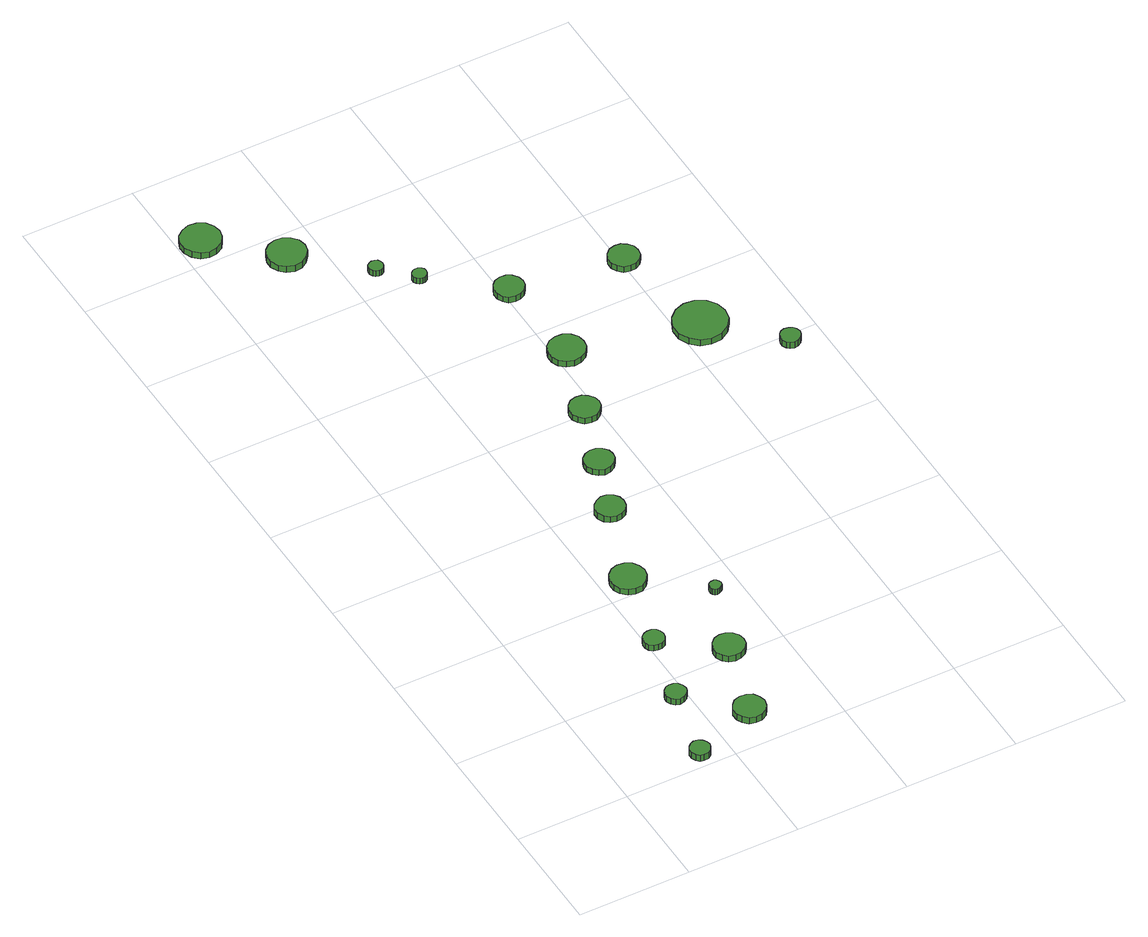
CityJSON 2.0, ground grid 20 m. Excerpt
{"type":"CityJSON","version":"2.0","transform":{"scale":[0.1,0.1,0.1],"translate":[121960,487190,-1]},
"CityObjects":{
"tree1":{"type":"SolitaryVegetationObject","attributes":{"function":"something"},"geometry":[{"type":"MultiSurface","lod":"1","boundaries":[[[0,1,2,3,4,5,6,7,8,9,10,11,12,13,14]],[[15,16,17,18,19,20,21,22,23,24,25,26,27,28,29]],[[0,29,28,1]],[[1,28,27,2]],[[2,27,26,3]],[[3,26,25,4]],[[4,25,24,5]],[[5,24,23,6]],[[6,23,22,7]],[[7,22,21,8]],[[8,21,20,9]],[[9,20,19,10]],[[10,19,18,11]],[[11,18,17,12]],[[12,17,16,13]],[[13,16,15,14]],[[14,15,29,0]]]}]},
"tree2":{"type":"SolitaryVegetationObject","attributes":{"function":"something"},"geometry":[{"type":"MultiSurface","lod":"1","boundaries":[[[30,31,32,33,34,35,36,37,38,39,40,41,42,43,44]],[[45,46,47,48,49,50,51,52,53,54,55,56,57,58,59]],[[30,59,58,31]],[[31,58,57,32]],[[32,57,56,33]],[[33,56,55,34]],[[34,55,54,35]],[[35,54,53,36]],[[36,53,52,37]],[[37,52,51,38]],[[38,51,50,39]],[[39,50,49,40]],[[40,49,48,41]],[[41,48,47,42]],[[42,47,46,43]],[[43,46,45,44]],[[44,45,59,30]]]}]},
"tree3":{"type":"SolitaryVegetationObject","attributes":{"function":"something"},"geometry":[{"type":"MultiSurface","lod":"1","boundaries":[[[60,61,62,63,64,65,66,67,68,69,70,71,72,73,74]],[[75,76,77,78,79,80,81,82,83,84,85,86,87,88,89]],[[60,89,88,61]],[[61,88,87,62]],[[62,87,86,63]],[[63,86,85,64]],[[64,85,84,65]],[[65,84,83,66]],[[66,83,82,67]],[[67,82,81,68]],[[68,81,80,69]],[[69,80,79,70]],[[70,79,78,71]],[[71,78,77,72]],[[72,77,76,73]],[[73,76,75,74]],[[74,75,89,60]]]}]},
"tree4":{"type":"SolitaryVegetationObject","attributes":{"function":"something"},"geometry":[{"type":"MultiSurface","lod":"1","boundaries":[[[90,91,92,93,94,95,96,97,98,99,100,101,102,103,104]],[[105,106,107,108,109,110,111,112,113,114,115,116,117,118,119]],[[90,119,118,91]],[[91,118,117,92]],[[92,117,116,93]],[[93,116,115,94]],[[94,115,114,95]],[[95,114,113,96]],[[96,113,112,97]],[[97,112,111,98]],[[98,111,110,99]],[[99,110,109,100]],[[100,109,108,101]],[[101,108,107,102]],[[102,107,106,103]],[[103,106,105,104]],[[104,105,119,90]]]}]},
"tree5":{"type":"SolitaryVegetationObject","attributes":{"function":"something"},"geometry":[{"type":"MultiSurface","lod":"1","boundaries":[[[120,121,122,123,124,125,126,127,128,129,130,131,132,133,134]],[[135,136,137,138,139,140,141,142,143,144,145,146,147,148,149]],[[120,149,148,121]],[[121,148,147,122]],[[122,147,146,123]],[[123,146,145,124]],[[124,145,144,125]],[[125,144,143,126]],[[126,143,142,127]],[[127,142,141,128]],[[128,141,140,129]],[[129,140,139,130]],[[130,139,138,131]],[[131,138,137,132]],[[132,137,136,133]],[[133,136,135,134]],[[134,135,149,120]]]}]},
"tree6":{"type":"SolitaryVegetationObject","attributes":{"function":"something"},"geometry":[{"type":"MultiSurface","lod":"1","boundaries":[[[150,151,152,153,154,155,156,157,158,159,160,161,162,163,164]],[[165,166,167,168,169,170,171,172,173,174,175,176,177,178,179]],[[150,179,178,151]],[[151,178,177,152]],[[152,177,176,153]],[[153,176,175,154]],[[154,175,174,155]],[[155,174,173,156]],[[156,173,172,157]],[[157,172,171,158]],[[158,171,170,159]],[[159,170,169,160]],[[160,169,168,161]],[[161,168,167,162]],[[162,167,166,163]],[[163,166,165,164]],[[164,165,179,150]]]}]},
"tree7":{"type":"SolitaryVegetationObject","attributes":{"function":"something"},"geometry":[{"type":"MultiSurface","lod":"1","boundaries":[[[180,181,182,183,184,185,186,187,188,189,190,191,192,193,194]],[[195,196,197,198,199,200,201,202,203,204,205,206,207,208,209]],[[180,209,208,181]],[[181,208,207,182]],[[182,207,206,183]],[[183,206,205,184]],[[184,205,204,185]],[[185,204,203,186]],[[186,203,202,187]],[[187,202,201,188]],[[188,201,200,189]],[[189,200,199,190]],[[190,199,198,191]],[[191,198,197,192]],[[192,197,196,193]],[[193,196,195,194]],[[194,195,209,180]]]}]},
"tree8":{"type":"SolitaryVegetationObject","attributes":{"function":"something"},"geometry":[{"type":"MultiSurface","lod":"1","boundaries":[[[210,211,212,213,214,215,216,217,218,219,220,221,222,223,224]],[[225,226,227,228,229,230,231,232,233,234,235,236,237,238,239]],[[210,239,238,211]],[[211,238,237,212]],[[212,237,236,213]],[[213,236,235,214]],[[214,235,234,215]],[[215,234,233,216]],[[216,233,232,217]],[[217,232,231,218]],[[218,231,230,219]],[[219,230,229,220]],[[220,229,228,221]],[[221,228,227,222]],[[222,227,226,223]],[[223,226,225,224]],[[224,225,239,210]]]}]},
"tree9":{"type":"SolitaryVegetationObject","attributes":{"function":"something"},"geometry":[{"type":"MultiSurface","lod":"1","boundaries":[[[240,241,242,243,244,245,246,247,248,249,250,251,252,253,254]],[[255,256,257,258,259,260,261,262,263,264,265,266,267,268,269]],[[240,269,268,241]],[[241,268,267,242]],[[242,267,266,243]],[[243,266,265,244]],[[244,265,264,245]],[[245,264,263,246]],[[246,263,262,247]],[[247,262,261,248]],[[248,261,260,249]],[[249,260,259,250]],[[250,259,258,251]],[[251,258,257,252]],[[252,257,256,253]],[[253,256,255,254]],[[254,255,269,240]]]}]},
"tree10":{"type":"SolitaryVegetationObject","attributes":{"function":"something"},"geometry":[{"type":"MultiSurface","lod":"1","boundaries":[[[270,271,272,273,274,275,276,277,278,279,280,281,282,283,284]],[[285,286,287,288,289,290,291,292,293,294,295,296,297,298,299]],[[270,299,298,271]],[[271,298,297,272]],[[272,297,296,273]],[[273,296,295,274]],[[274,295,294,275]],[[275,294,293,276]],[[276,293,292,277]],[[277,292,291,278]],[[278,291,290,279]],[[279,290,289,280]],[[280,289,288,281]],[[281,288,287,282]],[[282,287,286,283]],[[283,286,285,284]],[[284,285,299,270]]]}]},
"tree11":{"type":"SolitaryVegetationObject","attributes":{"function":"something"},"geometry":[{"type":"MultiSurface","lod":"1","boundaries":[[[300,301,302,303,304,305,306,307,308,309,310,311,312,313,314]],[[315,316,317,318,319,320,321,322,323,324,325,326,327,328,329]],[[300,329,328,301]],[[301,328,327,302]],[[302,327,326,303]],[[303,326,325,304]],[[304,325,324,305]],[[305,324,323,306]],[[306,323,322,307]],[[307,322,321,308]],[[308,321,320,309]],[[309,320,319,310]],[[310,319,318,311]],[[311,318,317,312]],[[312,317,316,313]],[[313,316,315,314]],[[314,315,329,300]]]}]},
"tree12":{"type":"SolitaryVegetationObject","attributes":{"function":"something"},"geometry":[{"type":"MultiSurface","lod":"1","boundaries":[[[330,331,332,333,334,335,336,337,338,339,340,341,342,343,344]],[[345,346,347,348,349,350,351,352,353,354,355,356,357,358,359]],[[330,359,358,331]],[[331,358,357,332]],[[332,357,356,333]],[[333,356,355,334]],[[334,355,354,335]],[[335,354,353,336]],[[336,353,352,337]],[[337,352,351,338]],[[338,351,350,339]],[[339,350,349,340]],[[340,349,348,341]],[[341,348,347,342]],[[342,347,346,343]],[[343,346,345,344]],[[344,345,359,330]]]}]},
"tree13":{"type":"SolitaryVegetationObject","attributes":{"function":"something"},"geometry":[{"type":"MultiSurface","lod":"1","boundaries":[[[360,361,362,363,364,365,366,367,368,369,370,371,372,373,374]],[[375,376,377,378,379,380,381,382,383,384,385,386,387,388,389]],[[360,389,388,361]],[[361,388,387,362]],[[362,387,386,363]],[[363,386,385,364]],[[364,385,384,365]],[[365,384,383,366]],[[366,383,382,367]],[[367,382,381,368]],[[368,381,380,369]],[[369,380,379,370]],[[370,379,378,371]],[[371,378,377,372]],[[372,377,376,373]],[[373,376,375,374]],[[374,375,389,360]]]}]},
"tree14":{"type":"SolitaryVegetationObject","attributes":{"function":"something"},"geometry":[{"type":"MultiSurface","lod":"1","boundaries":[[[390,391,392,393,394,395,396,397,398,399,400,401,402,403,404]],[[405,406,407,408,409,410,411,412,413,414,415,416,417,418,419]],[[390,419,418,391]],[[391,418,417,392]],[[392,417,416,393]],[[393,416,415,394]],[[394,415,414,395]],[[395,414,413,396]],[[396,413,412,397]],[[397,412,411,398]],[[398,411,410,399]],[[399,410,409,400]],[[400,409,408,401]],[[401,408,407,402]],[[402,407,406,403]],[[403,406,405,404]],[[404,405,419,390]]]}]},
"tree15":{"type":"SolitaryVegetationObject","attributes":{"function":"something"},"geometry":[{"type":"MultiSurface","lod":"1","boundaries":[[[420,421,422,423,424,425,426,427,428,429,430,431,432,433,434]],[[435,436,437,438,439,440,441,442,443,444,445,446,447,448,449]],[[420,449,448,421]],[[421,448,447,422]],[[422,447,446,423]],[[423,446,445,424]],[[424,445,444,425]],[[425,444,443,426]],[[426,443,442,427]],[[427,442,441,428]],[[428,441,440,429]],[[429,440,439,430]],[[430,439,438,431]],[[431,438,437,432]],[[432,437,436,433]],[[433,436,435,434]],[[434,435,449,420]]]}]},
"tree16":{"type":"SolitaryVegetationObject","attributes":{"function":"something"},"geometry":[{"type":"MultiSurface","lod":"1","boundaries":[[[450,451,452,453,454,455,456,457,458,459,460,461,462,463,464]],[[465,466,467,468,469,470,471,472,473,474,475,476,477,478,479]],[[450,479,478,451]],[[451,478,477,452]],[[452,477,476,453]],[[453,476,475,454]],[[454,475,474,455]],[[455,474,473,456]],[[456,473,472,457]],[[457,472,471,458]],[[458,471,470,459]],[[459,470,469,460]],[[460,469,468,461]],[[461,468,467,462]],[[462,467,466,463]],[[463,466,465,464]],[[464,465,479,450]]]}]},
"tree17":{"type":"SolitaryVegetationObject","attributes":{"function":"something"},"geometry":[{"type":"MultiSurface","lod":"1","boundaries":[[[480,481,482,483,484,485,486,487,488,489,490,491,492,493,494]],[[495,496,497,498,499,500,501,502,503,504,505,506,507,508,509]],[[480,509,508,481]],[[481,508,507,482]],[[482,507,506,483]],[[483,506,505,484]],[[484,505,504,485]],[[485,504,503,486]],[[486,503,502,487]],[[487,502,501,488]],[[488,501,500,489]],[[489,500,499,490]],[[490,499,498,491]],[[491,498,497,492]],[[492,497,496,493]],[[493,496,495,494]],[[494,495,509,480]]]}]},
"tree18":{"type":"SolitaryVegetationObject","attributes":{"function":"something"},"geometry":[{"type":"MultiSurface","lod":"1","boundaries":[[[510,511,512,513,514,515,516,517,518,519,520,521,522,523,524]],[[525,526,527,528,529,530,531,532,533,534,535,536,537,538,539]],[[510,539,538,511]],[[511,538,537,512]],[[512,537,536,513]],[[513,536,535,514]],[[514,535,534,515]],[[515,534,533,516]],[[516,533,532,517]],[[517,532,531,518]],[[518,531,530,519]],[[519,530,529,520]],[[520,529,528,521]],[[521,528,527,522]],[[522,527,526,523]],[[523,526,525,524]],[[524,525,539,510]]]}]},
"tree19":{"type":"SolitaryVegetationObject","attributes":{"function":"something"},"geometry":[{"type":"MultiSurface","lod":"1","boundaries":[[[540,541,542,543,544,545,546,547,548,549,550,551,552,553,554]],[[555,556,557,558,559,560,561,562,563,564,565,566,567,568,569]],[[540,569,568,541]],[[541,568,567,542]],[[542,567,566,543]],[[543,566,565,544]],[[544,565,564,545]],[[545,564,563,546]],[[546,563,562,547]],[[547,562,561,548]],[[548,561,560,549]],[[549,560,559,550]],[[550,559,558,551]],[[551,558,557,552]],[[552,557,556,553]],[[553,556,555,554]],[[554,555,569,540]]]}]}
},
"vertices":[
[165,23,28],[163,30,28],[159,36,28],[153,40,28],[145,41,28],[138,38,28],[133,33,28],[130,27,28],[130,19,28],[133,12,28],[138,7,28],[145,5,28],[153,6,28],[159,10,28],[163,16,28],[163,16,15],[159,10,15],[153,6,15],[145,5,15],[138,7,15],[133,12,15],[130,19,15],[130,27,15],[133,33,15],[138,38,15],[145,41,15],[153,40,15],[159,36,15],[163,30,15],[165,23,15],
[198,158,24],[196,166,24],[192,172,24],[185,176,24],[177,177,24],[170,175,24],[164,169,24],[161,162,24],[161,155,24],[164,148,24],[170,142,24],[177,140,24],[185,141,24],[192,145,24],[196,151,24],[196,151,12],[192,145,12],[185,141,12],[177,140,12],[170,142,12],[164,148,12],[161,155,12],[161,162,12],[164,169,12],[170,175,12],[177,177,12],[185,176,12],[192,172,12],[196,166,12],[198,158,12],
[293,71,24],[290,82,24],[284,92,24],[274,97,24],[262,98,24],[251,95,24],[243,87,24],[238,77,24],[238,65,24],[243,55,24],[251,47,24],[262,44,24],[274,45,24],[284,51,24],[290,60,24],[290,60,11],[284,51,11],[274,45,11],[262,44,11],[251,47,11],[243,55,11],[238,65,11],[238,77,11],[243,87,11],[251,95,11],[262,98,11],[274,97,11],[284,92,11],[290,82,11],[293,71,11],
[229,284,24],[227,292,24],[223,298,24],[216,302,24],[208,302,24],[201,300,24],[195,295,24],[192,288,24],[192,280,24],[195,273,24],[201,268,24],[208,266,24],[216,266,24],[223,270,24],[227,276,24],[227,276,12],[223,270,12],[216,266,12],[208,266,12],[201,268,12],[195,273,12],[192,280,12],[192,288,12],[195,295,12],[201,300,12],[208,302,12],[216,302,12],[223,298,12],[227,292,12],[229,284,12],
[272,422,30],[269,434,30],[262,445,30],[251,451,30],[238,453,30],[226,449,30],[216,440,30],[211,428,30],[211,415,30],[216,404,30],[226,395,30],[238,391,30],[251,392,30],[262,399,30],[269,409,30],[269,409,18],[262,399,18],[251,392,18],[238,391,18],[226,395,18],[216,404,18],[211,415,18],[211,428,18],[216,440,18],[226,449,18],[238,453,18],[251,451,18],[262,445,18],[269,434,18],[272,422,18],
[334,211,24],[332,222,24],[325,231,24],[315,237,24],[304,238,24],[293,235,24],[285,227,24],[280,217,24],[280,205,24],[285,195,24],[293,187,24],[304,184,24],[315,185,24],[325,191,24],[332,200,24],[332,200,11],[325,191,11],[315,185,11],[304,184,11],[293,187,11],[285,195,11],[280,205,11],[280,217,11],[285,227,11],[293,235,11],[304,238,11],[315,237,11],[325,231,11],[332,222,11],[334,211,11],
[365,339,27],[364,343,27],[361,347,27],[357,349,27],[353,349,27],[349,348,27],[346,345,27],[344,341,27],[344,336,27],[346,332,27],[349,329,27],[353,328,27],[357,329,27],[361,331,27],[364,334,27],[364,334,15],[361,331,15],[357,329,15],[353,328,15],[349,329,15],[346,332,15],[344,336,15],[344,341,15],[346,345,15],[349,348,15],[353,349,15],[357,349,15],[361,347,15],[364,343,15],[365,339,15],
[70,1440,27],[67,1454,27],[59,1466,27],[46,1473,27],[32,1475,27],[18,1470,27],[7,1461,27],[1,1447,27],[1,1433,27],[7,1420,27],[18,1410,27],[32,1405,27],[46,1407,27],[59,1414,27],[67,1426,27],[67,1426,14],[59,1414,14],[46,1407,14],[32,1405,14],[18,1410,14],[7,1420,14],[1,1433,14],[1,1447,14],[7,1461,14],[18,1470,14],[32,1475,14],[46,1473,14],[59,1466,14],[67,1454,14],[70,1440,14],
[322,577,30],[320,588,30],[314,596,30],[304,602,30],[294,603,30],[284,599,30],[276,592,30],[271,583,30],[271,572,30],[276,562,30],[284,555,30],[294,552,30],[304,553,30],[314,558,30],[320,567,30],[320,567,17],[314,558,17],[304,553,17],[294,552,17],[284,555,17],[276,562,17],[271,572,17],[271,583,17],[276,592,17],[284,599,17],[294,603,17],[304,602,17],[314,596,17],[320,588,17],[322,577,17],
[173,1345,26],[170,1359,26],[161,1370,26],[149,1377,26],[135,1378,26],[122,1374,26],[112,1365,26],[106,1352,26],[106,1338,26],[112,1325,26],[122,1316,26],[135,1311,26],[149,1313,26],[161,1320,26],[170,1331,26],[170,1331,13],[161,1320,13],[149,1313,13],[135,1311,13],[122,1316,13],[112,1325,13],[106,1338,13],[106,1352,13],[112,1365,13],[122,1374,13],[135,1378,13],[149,1377,13],[161,1370,13],[170,1359,13],[173,1345,13],
[364,686,23],[362,696,23],[355,705,23],[346,710,23],[335,711,23],[325,708,23],[317,701,23],[313,691,23],[313,681,23],[317,671,23],[325,664,23],[335,660,23],[346,662,23],[355,667,23],[362,676,23],[362,676,11],[355,667,11],[346,662,11],[335,660,11],[325,664,11],[317,671,11],[313,681,11],[313,691,11],[317,701,11],[325,708,11],[335,711,11],[346,710,11],[355,705,11],[362,696,11],[364,686,11],
[405,804,22],[403,814,22],[396,823,22],[387,829,22],[376,830,22],[365,827,22],[357,819,22],[352,809,22],[352,798,22],[357,788,22],[365,780,22],[376,777,22],[387,778,22],[396,784,22],[403,793,22],[403,793,10],[396,784,10],[387,778,10],[376,777,10],[365,780,10],[357,788,10],[352,798,10],[352,809,10],[357,819,10],[365,827,10],[376,830,10],[387,829,10],[396,823,10],[403,814,10],[405,804,10],
[260,1247,26],[259,1252,26],[256,1257,26],[251,1259,26],[246,1260,26],[241,1258,26],[237,1255,26],[235,1250,26],[235,1245,26],[237,1240,26],[241,1237,26],[246,1235,26],[251,1235,26],[256,1238,26],[259,1242,26],[259,1242,14],[256,1238,14],[251,1235,14],[246,1235,14],[241,1237,14],[237,1240,14],[235,1245,14],[235,1250,14],[237,1255,14],[241,1258,14],[246,1260,14],[251,1259,14],[256,1257,14],[259,1252,14],[260,1247,14],
[312,1198,26],[311,1203,26],[308,1207,26],[303,1210,26],[298,1210,26],[293,1209,26],[289,1205,26],[287,1201,26],[287,1195,26],[289,1191,26],[293,1187,26],[298,1186,26],[303,1186,26],[308,1189,26],[311,1193,26],[311,1193,14],[308,1189,14],[303,1186,14],[298,1186,14],[293,1187,14],[289,1191,14],[287,1195,14],[287,1201,14],[289,1205,14],[293,1209,14],[298,1210,14],[303,1210,14],[308,1207,14],[311,1203,14],[312,1198,14],
[450,932,26],[448,946,26],[440,956,26],[428,963,26],[415,964,26],[402,960,26],[392,951,26],[387,939,26],[387,926,26],[392,913,26],[402,905,26],[415,900,26],[428,902,26],[440,908,26],[448,919,26],[448,919,14],[440,908,14],[428,902,14],[415,900,14],[402,905,14],[392,913,14],[387,926,14],[387,939,14],[392,951,14],[402,960,14],[415,964,14],[428,963,14],[440,956,14],[448,946,14],[450,932,14],
[434,1101,27],[432,1111,27],[425,1120,27],[416,1125,27],[406,1126,27],[395,1123,27],[388,1116,27],[383,1106,27],[383,1095,27],[388,1085,27],[395,1078,27],[406,1075,27],[416,1076,27],[425,1081,27],[432,1090,27],[432,1090,15],[425,1081,15],[416,1076,15],[406,1075,15],[395,1078,15],[388,1085,15],[383,1095,15],[383,1106,15],[388,1116,15],[395,1123,15],[406,1126,15],[416,1125,15],[425,1120,15],[432,1111,15],[434,1101,15],
[681,882,27],[677,901,27],[666,916,27],[649,926,27],[630,928,27],[612,922,27],[598,909,27],[590,892,27],[590,872,27],[598,855,27],[612,842,27],[630,836,27],[649,838,27],[666,848,27],[677,863,27],[677,863,14],[666,848,14],[649,838,14],[630,836,14],[612,842,14],[598,855,14],[590,872,14],[590,892,14],[598,909,14],[612,922,14],[630,928,14],[649,926,14],[666,916,14],[677,901,14],[681,882,14],
[628,1070,29],[626,1081,29],[619,1090,29],[610,1096,29],[599,1097,29],[588,1094,29],[580,1086,29],[575,1076,29],[575,1065,29],[580,1055,29],[588,1047,29],[599,1044,29],[610,1045,29],[619,1050,29],[626,1059,29],[626,1059,17],[619,1050,17],[610,1045,17],[599,1044,17],[588,1047,17],[580,1055,17],[575,1065,17],[575,1076,17],[580,1086,17],[588,1094,17],[599,1097,17],[610,1096,17],[619,1090,17],[626,1081,17],[628,1070,17],
[764,787,21],[762,794,21],[758,800,21],[751,803,21],[744,804,21],[737,802,21],[732,797,21],[729,790,21],[729,783,21],[732,776,21],[737,771,21],[744,769,21],[751,770,21],[758,774,21],[762,780,21],[762,780,8],[758,774,8],[751,770,8],[744,769,8],[737,771,8],[732,776,8],[729,783,8],[729,790,8],[732,797,8],[737,802,8],[744,804,8],[751,803,8],[758,800,8],[762,794,8],[764,787,8]
]}
